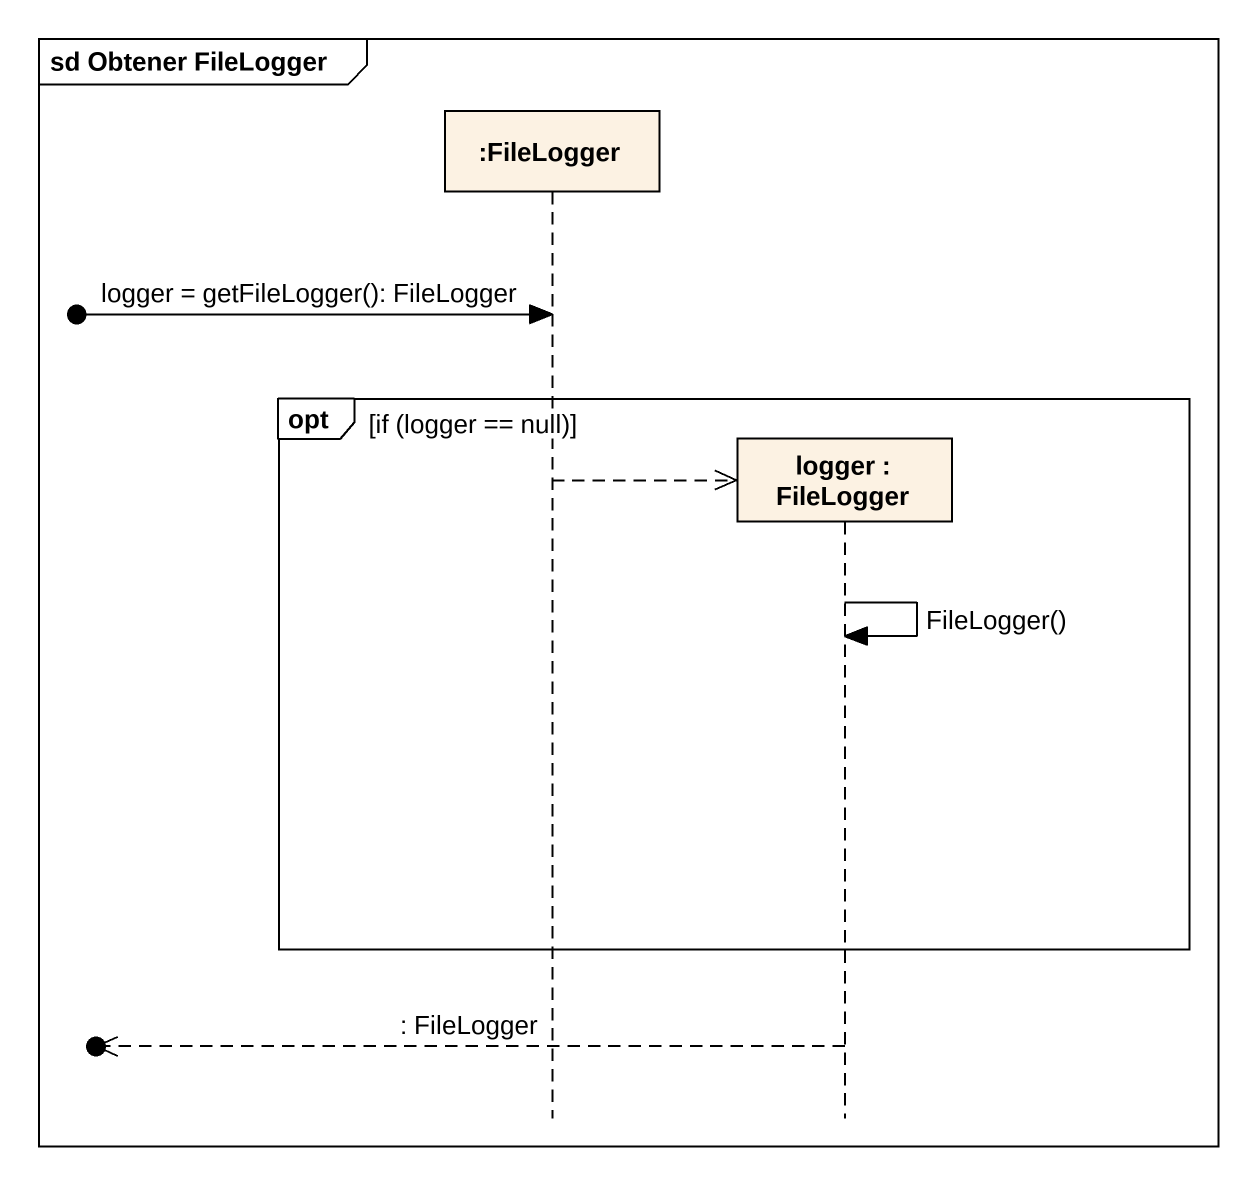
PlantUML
@startuml
mainframe sd Obtener FileLogger
hide footbox
participant ":FileLogger" as FileLogger
participant "logger : FileLogger" as logger

[o-> FileLogger : logger = getFileLogger(): FileLogger
opt if (logger == null)
  FileLogger -->> logger **
  logger -> logger : FileLogger()
end
[o<<-- logger : : FileLogger
@enduml
